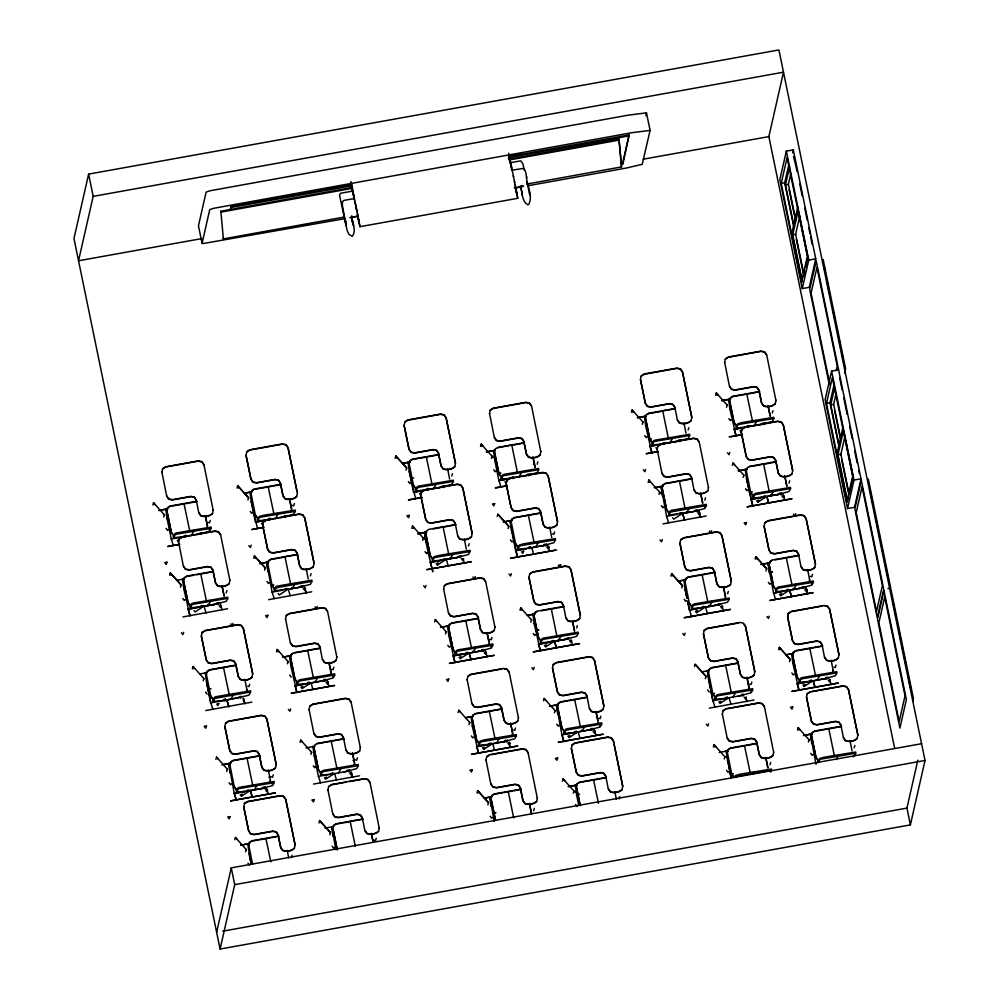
<?xml version="1.0" encoding="UTF-8"?>
<svg xmlns="http://www.w3.org/2000/svg" width="999" height="999" viewBox="0 0 999 999"><rect width="100%" height="100%" fill="white"/><g stroke="black" fill="none" stroke-linecap="round" stroke-linejoin="round"><path stroke-width="1.5" d="M345.941 221.041L346.029 225.649L342.357 205.07L342.52 201.786L343.818 200.437L354.195 198.564M202.148 607.305L202.522 605.469L200.649 606.131L202.148 607.305L195.155 611.937L194.006 610.539M286.326 590.322L286.688 588.486L284.815 589.148L286.326 590.322L279.32 594.954L278.172 593.543M248.464 791.583L248.826 789.747L246.953 790.421L248.464 791.583L241.458 796.215L240.309 794.817L242.27 794.093L241.458 796.215M309.116 683.953L309.478 682.117L307.605 682.779L309.116 683.953L302.123 688.586L300.961 687.187L302.934 686.45M332.63 774.6L332.992 772.764L331.131 773.426L332.63 774.6L325.637 779.232L324.475 777.834L326.448 777.097M444.405 560.464L444.767 558.628L442.907 559.29L444.405 560.464L437.412 565.097L436.251 563.686L438.224 562.961L437.412 565.097M467.207 654.095L467.569 652.26L465.696 652.921L467.207 654.095L460.202 658.728L459.053 657.33L461.014 656.593M490.721 744.742L491.083 742.906L489.21 743.568L490.721 744.742L483.716 749.375L482.567 747.976L484.527 747.24L483.716 749.375M552.584 642.332L552.947 640.496L551.086 641.171L552.584 642.332L545.591 646.965L544.43 645.566L546.403 644.842M576.111 732.979L576.473 731.143L574.6 731.805L576.111 732.979L569.105 737.612L567.956 736.213L569.917 735.476M680.756 514.522L681.118 512.687L679.245 513.349L680.756 514.522L673.751 519.155L672.602 517.744M703.546 608.154L703.908 606.318L702.035 606.98L703.546 608.154L696.54 612.787L695.391 611.388L697.352 610.651M764.922 497.527L765.284 495.691L763.411 496.366L764.922 497.527L757.916 502.16L756.767 500.761L758.728 500.037L757.916 502.16M727.06 698.801L727.422 696.965L725.549 697.627L727.06 698.801L720.067 703.433L718.905 702.035L720.878 701.298M787.712 591.171L788.074 589.323L786.201 589.997L787.712 591.171L780.719 595.804L779.557 594.393L781.53 593.668M811.225 681.805L811.6 679.969L809.727 680.644L811.225 681.805L804.232 686.45L803.071 685.039L805.044 684.315L804.232 686.45M161.826 472.44L162.6 468.681L165.634 466.758L198.302 460.876L201.873 461.613L203.908 464.585L213.174 510.277M178.521 542.532L179.296 538.773L182.33 536.85L214.997 530.981L218.569 531.718L220.592 534.677L229.87 580.382M206.83 528.608L207.43 525.674L205.369 515.609M213.237 509.989L212.462 513.736A11.314 10.939 12.8 0 1 200.799 515.834L198.776 512.874L196.229 499.85L194.305 497.04L190.921 496.341L172.402 499.675L168.831 498.938L166.796 495.979M206.331 674.637L206.993 671.403L209.565 669.767L236.313 664.984M229.932 580.082L229.158 583.841A11.314 10.939 12.8 0 1 217.495 585.938L215.472 582.966L212.849 570.242L210.926 567.432L207.542 566.733L189.023 570.067L185.452 569.33L183.429 566.371L178.596 542.232M251.011 493.918L251.686 490.684L254.245 489.048L281.006 484.265M267.707 564.01L268.369 560.776L270.941 559.153L297.69 554.358M229.845 765.284L230.519 762.05L233.079 760.414L259.84 755.631M246.316 692.344L246.928 689.41M291.009 511.625L291.608 508.691L289.535 498.626M285.489 619.18L286.263 615.421L289.285 613.498L321.953 607.629L325.537 608.366L327.56 611.326L336.825 657.03M248.726 845.629L249.388 842.407L251.96 840.771L278.709 835.976M269.842 782.991L270.442 780.057M309.003 709.827L309.777 706.068L312.799 704.145L345.479 698.276L349.051 699.013L351.074 701.972L360.339 747.677M330.494 675.361L331.094 672.414L329.021 662.362M336.9 656.73L336.126 660.476A11.314 10.939 12.8 0 1 324.463 662.574L322.427 659.615L319.88 646.59L317.957 643.781L314.573 643.081L296.054 646.415L292.482 645.679L290.459 642.719M327.872 790.172L328.659 786.425L331.68 784.502L364.348 778.621L367.919 779.357L369.955 782.317L379.22 828.021M409.103 464.06L409.702 461.126L412.275 459.49L430.544 456.343M354.008 765.996L354.608 763.061L352.535 753.009M360.414 747.377L359.64 751.123A11.314 10.939 12.8 0 1 347.977 753.221L345.954 750.261L343.394 737.237L341.483 734.427L338.087 733.728L319.568 737.062L315.996 736.325L313.973 733.366M379.283 827.721L378.509 831.48A11.314 10.939 12.8 0 1 366.845 833.578L364.822 830.606L362.275 817.594L360.352 814.784L356.968 814.085L338.449 817.419L334.877 816.683L332.842 813.71M443.568 589.323L444.343 585.564L447.377 583.641L480.044 577.772L483.616 578.508L485.651 581.468L494.917 627.172M489.473 413.836L490.247 410.077L493.269 408.154L525.949 402.272L529.52 403.009L531.543 405.981L540.809 451.673M467.095 679.969L467.869 676.211L470.891 674.288L503.558 668.418L507.13 669.155L509.165 672.115L518.431 717.819M511.176 522.402L511.85 519.168L514.423 517.532L541.171 512.749M488.573 645.504L489.173 642.569L487.112 632.504M494.98 626.873L494.205 630.631A11.314 10.939 12.8 0 1 482.542 632.729L480.519 629.757L477.897 617.032L475.974 614.223L472.589 613.523L454.07 616.858L450.499 616.121L448.476 613.161L443.643 589.023M540.884 451.386L540.109 455.132A11.314 10.939 12.8 0 1 528.446 457.23L526.423 454.27L523.801 441.546L521.878 438.736L518.493 438.037L499.975 441.371L496.403 440.634L494.368 437.662L489.535 413.536M485.964 760.314L486.738 756.568L489.76 754.645L522.44 748.763L526.011 749.5L528.034 752.472L537.312 798.164M512.1 736.151L512.699 733.216L510.626 723.151M518.493 717.519L517.719 721.266A11.314 10.939 12.8 0 1 506.056 723.363L504.033 720.404L501.423 707.679L499.5 704.869L496.103 704.17L477.597 707.504L474.013 706.768L471.99 703.808L467.157 679.67M537.375 797.864L536.6 801.623A11.314 10.939 12.8 0 1 524.937 803.72L522.914 800.761L520.292 788.036L518.369 785.226L514.985 784.527L496.466 787.861L492.894 787.125L490.871 784.153L486.026 760.027M597.477 724.387L598.076 721.453L596.016 711.388M657.117 449.75L657.891 445.991L660.926 444.068L693.593 438.186L697.165 438.923L699.188 441.895L708.466 487.587M724.6 362.662L725.374 358.903L728.396 356.98L761.063 351.111L764.647 351.848L766.67 354.807L775.936 400.512M684.927 581.855L685.589 578.621L688.161 576.985L714.909 572.202M708.528 487.3L707.754 491.046A11.314 10.939 12.8 0 1 696.091 493.144L694.068 490.184L691.52 477.16L689.597 474.35L686.213 473.651L667.694 476.985L664.11 476.248L662.087 473.289M746.303 471.228L746.977 467.994L749.537 466.358L776.298 461.575M708.441 672.489L709.115 669.268L711.688 667.632L738.436 662.837M724.924 599.562L725.524 596.615L723.451 586.563M776.011 400.212L775.236 403.958A11.314 10.939 12.8 0 1 763.573 406.056L761.538 403.097L758.928 390.372L757.005 387.562L753.621 386.863L735.102 390.197L731.53 389.46L729.495 386.501L724.662 362.362M722.302 714.372L723.076 710.626L726.111 708.703L758.778 702.821L762.349 703.558L764.385 706.518L773.651 752.222M727.322 752.846L727.921 749.912L730.494 748.276L738.91 746.902M748.363 690.496L749.038 687.262L746.965 677.21M773.713 751.922L772.939 755.681A11.314 10.939 12.8 0 1 761.275 757.779L759.252 754.807L756.63 742.095L754.707 739.285L751.323 738.586L732.804 741.907L729.233 741.171L727.21 738.211L722.377 714.085M809.09 582.567L809.689 579.632M832.604 673.214L833.203 670.279M88.611 174.113L73.976 238.524L220.08 949.05L910.389 824.887L925.024 760.476L778.92 49.95L88.611 174.113L93.182 196.366L78.546 260.764L201.81 238.599M344.505 218.731L203.384 243.506L202.073 243.369L198.464 225.811L206.131 192.058L210.065 190.759L628.359 115.135L646.478 112.862L650.087 130.407L642.232 164.323L626.236 168.057L528.683 185.614M202.073 243.369L209.74 209.615L213.674 208.304L631.967 132.68L650.087 130.407M230.282 209.565L230.956 206.581L351.935 184.815M230.457 210.452L230.956 206.581M167.095 518.718L165.734 508.928M183.779 588.811L182.43 579.02M198.714 607.167L187.987 609.24L218.544 603.746M200.762 574.05L206.543 601.56M206.581 682.442L205.22 672.652M208.004 689.11L211.026 688.711M251.261 501.723L250 492.145M206.606 682.292L210.777 702.871L241.371 697.227M223.551 667.682L229.333 695.192M337.999 187.725L338.224 186.726L351.061 184.415L351.373 185.989A38.362 3.934 79.8 0 1 351.648 187.263M221.79 764.922L230.757 763.161M267.957 571.828L266.608 562.087L272.19 592.432M270.791 585.289L273.813 584.89M230.095 773.089L228.746 763.361L234.328 793.706L236.338 800.249L234.328 793.368L245.03 791.445M234.328 793.368L244.992 791.595M247.065 758.328L252.847 785.838M216.633 932.279L231.256 867.869L921.577 743.706M220.08 949.05L234.715 884.639L231.256 867.869M304.245 586.488L306.268 593.181L304.283 586.663M290.746 665.459L289.385 655.669M266.383 787.749L268.381 794.03M305.682 683.816L294.942 685.888L305.644 683.965M307.717 650.699L313.499 678.209M305.969 747.926L314.922 746.178M314.26 756.106L312.899 746.315M331.231 741.345L337.025 768.855M324.875 828.134L333.791 826.535M409.34 471.865L407.992 462.087M410.776 478.533L413.836 477.984M333.142 836.45L331.793 826.722L335.851 849.637M426.323 457.105L432.105 484.615M426.036 541.97L424.687 532.23M521.441 154.857L521.69 153.734L508.853 156.044M440.971 560.327L430.244 562.4L460.801 556.905M526.698 176.636L526.935 177.71M448.838 635.601L447.477 625.811M494.73 460.114L493.469 450.524M453.071 655.881L463.736 654.108L453.071 655.881L455.057 662.724L448.801 635.414M509.665 478.471L498.938 480.544L509.627 478.621M511.426 530.207L510.077 520.467L515.671 550.824L517.669 557.367M485.127 650.262L487.125 656.543M472.352 726.248L471.091 716.67M528.396 515.447L534.19 542.957M487.287 744.605L476.548 746.678L507.117 741.183M489.323 711.488L495.104 738.998M622.976 161.875L629.095 134.965L509.652 156.456M629.095 134.965L622.827 164.248L622.639 163.374M645.804 115.797L646.478 112.862M491.221 806.593L489.872 796.865L494.243 821.265M534.215 623.838L532.954 614.26M549.15 642.195L538.424 644.268L568.98 638.773M557.742 714.485L556.381 704.757L561.975 735.102L563.973 741.645L561.975 734.764L592.532 729.27M561.975 734.764L592.494 729.42M645.691 425.924L644.43 416.346M648.526 439.398L651.548 438.998M659.09 444.555L649.887 446.353L660.589 444.43M575.249 785.052L576.61 794.842L579.67 794.292M594.03 729.145L596.028 735.426M593.581 780.082L598.463 803.196M662.387 496.028L661.026 486.288L666.62 516.633M894.679 748.488L768.868 136.601L783.491 72.19L93.182 196.366M685.177 589.66L683.915 580.082M786.338 151.136L779.857 179.633L802.272 288.599L809.265 287.337L815.746 258.841L793.331 149.875L786.338 151.136L808.74 260.102L802.272 288.599M729.857 408.941L728.596 399.363M781.218 183.404L787.087 157.58L807.392 256.331L801.523 282.155L781.218 183.404L784.715 182.78L788.86 164.548M793.805 225.412L785.464 184.877L789.61 166.608M792.657 152.872L793.331 149.875M795.791 220.379L788.386 184.353L790.808 173.701M743.256 427.572L734.053 429.37L743.231 427.722M797.814 206.843L791.945 232.68L802.072 281.905M802.272 281.306L792.707 234.777L798.238 210.427L807.804 256.968L805.381 267.62M795.454 234.99L799.762 215.984M746.553 479.033L745.192 469.243M749.387 492.507L752.447 491.958M708.691 680.307L707.342 670.566M803.308 276.748L804.694 270.654M711.525 693.781L714.547 693.381M707.329 670.516L712.886 700.736L743.481 695.092M725.661 665.546L731.455 693.056M822.514 262.625L823.201 259.628L845.604 368.594L844.58 373.089M782.841 493.693L784.839 499.975M773.576 593.281L767.981 562.887L769.342 572.664L772.402 572.115M727.572 760.651L726.211 750.923M730.406 774.125L733.428 773.726M784.277 591.033L773.538 593.106L784.24 591.183M744.542 745.891L750.324 773.401M838.598 369.842L831.605 371.104L825.124 399.612L847.527 508.578L854.532 507.317L861.001 478.808L816.195 260.876L809.714 289.385L829.32 384.727M826.473 403.384L832.342 377.547L852.646 476.298L846.777 502.135L826.473 403.384L829.982 402.747L834.465 382.992M836.213 370.629L837.249 366.071L816.945 267.32L811.076 293.157L829.819 384.303M839.372 446.878L830.731 404.845L834.527 388.112M840.746 438.848L833.653 404.32L836.063 393.668M843.081 426.823L837.212 452.647L847.339 501.885M847.539 501.286L837.961 454.745L843.493 430.394L852.759 475.437M792.856 663.311L791.595 653.733M840.708 454.957L844.679 437.487M827.659 678.096L797.065 683.753L827.622 678.246M809.839 648.551L815.621 676.061M847.876 499.762L848.576 496.715M849.262 493.681L852.721 478.459M847.527 508.578L854.008 480.069L831.605 371.104M811.737 743.668L810.389 733.928L815.971 764.285M912.699 701.323L913.386 698.326L890.971 589.36M910.389 824.887L906.942 808.104L917.831 760.177M163.749 517.045L164.385 514.722M180.432 587.15L181.081 584.827L170.242 572.814L169.568 575.124L171.853 574.712L181.306 585.177M210.215 520.467L209.553 522.827L208.229 522.452M247.914 500.062L248.564 497.739L237.712 485.739L237.05 488.036L239.323 487.624L248.776 498.089M226.249 592.931L226.898 590.559M203.234 680.781L203.871 678.458M264.61 570.154L265.259 567.832L254.408 555.831L253.746 558.129L256.019 557.717L265.472 568.194M294.38 503.471L293.718 505.844L292.395 505.457M249.7 684.19L249.038 686.563L247.715 686.176M226.748 771.428L227.397 769.105M310.414 575.936L311.076 573.576M287.4 663.798L288.049 661.475M245.629 851.785L246.266 849.45M273.214 774.837L272.552 777.21L271.228 776.822M333.866 667.207L333.204 669.58L331.88 669.193M310.914 754.445L311.563 752.122M291.433 857.554L292.083 855.194M406.006 470.204L406.643 467.882L395.804 455.881L395.142 458.179L397.415 457.767L406.868 468.231M329.795 834.789L330.444 832.467L319.593 820.466L318.931 822.764L321.203 822.352L330.657 832.816M357.38 757.854L356.73 760.227L355.407 759.839M422.689 540.309L423.339 537.986L424.45 539.323M451.81 475.986L452.46 473.613M376.261 838.198L375.599 840.571L374.275 840.184M491.383 458.441L492.032 456.118M468.506 546.078L469.155 543.718M445.492 633.94L446.128 631.618M508.079 528.546L508.728 526.223L497.889 514.21L497.215 516.508M537.2 464.223L537.849 461.863M491.958 637.35L491.296 639.722L489.972 639.335M469.006 724.587L469.655 722.265M554.545 531.955L553.896 534.328L552.559 533.941M530.869 622.177L531.518 619.855M487.874 804.932L488.523 802.609L477.684 790.609L477.01 792.906L479.283 792.494L488.748 802.971M515.472 727.996L514.81 730.369L513.486 729.982M576.685 627.959L577.335 625.586M554.395 712.824L555.032 710.501M533.691 810.713L534.34 808.353M642.345 424.263L642.981 421.94M573.264 793.181L573.913 790.846M659.04 494.368L659.677 492.032M600.861 716.233L600.199 718.606L598.876 718.219M688.149 430.045L688.811 427.672M726.51 407.28L727.16 404.957M619.08 798.95L619.73 796.59M704.844 500.137L705.506 497.777M681.83 587.999L682.467 585.676L671.628 573.663L670.966 575.961L673.239 575.561L682.692 586.026M743.206 477.372L743.855 475.049M772.327 413.062L772.976 410.689M727.634 593.781L728.296 591.408M705.344 678.646L705.993 676.323L695.154 664.31L694.48 666.608M789.01 483.154L789.672 480.781M765.996 571.003L766.645 568.681L755.806 556.68L755.132 558.978L757.404 558.566L766.857 569.043M724.225 758.99L724.862 756.668M751.81 682.055L751.161 684.427L749.824 684.04M812.462 574.425L811.812 576.785L810.476 576.398M789.51 661.65L790.159 659.328L779.32 647.327L778.646 649.625L780.918 649.213L790.384 659.69M770.029 764.772L770.691 762.399M808.391 742.007L809.04 739.685M835.976 665.072L835.326 667.432L834.003 667.045M854.195 747.789L854.857 745.416M152.884 505.019L153.546 502.722L164.61 515.084M193.032 666.458L192.37 668.756L194.643 668.343L193.032 666.458L204.096 678.808M233.029 623.426L232.367 625.724L230.757 623.838M215.884 759.402L216.546 757.105L227.61 769.455M277.198 649.462L276.536 651.76L278.808 651.36L277.198 649.462L288.261 661.825M234.753 839.747L235.427 837.449L246.491 849.812M317.207 606.443L316.533 608.741L314.935 606.855M300.05 742.407L300.724 740.109L311.775 752.472M412.5 525.973L411.825 528.271L414.098 527.859L412.5 525.973L423.564 538.336M481.193 444.118L480.519 446.416L482.792 446.004L481.193 444.118L493.144 457.467M434.627 621.902L435.289 619.605L446.353 631.967M475.287 576.585L474.625 578.883L473.014 576.997M458.141 712.549L458.803 710.252L469.867 722.614M520.679 607.854L520.004 610.152L522.277 609.74L520.679 607.854L531.743 620.204M543.531 700.799L544.193 698.501L555.257 710.851M632.142 409.94L631.48 412.237L633.753 411.825L632.142 409.94L643.206 422.29M648.838 480.032L648.176 482.33L650.449 481.918L648.838 480.032L660.789 493.381M562.4 781.143L563.074 778.845L575.024 792.195M716.32 392.944L715.646 395.242L717.919 394.842L716.32 392.944L727.372 405.307M711.625 530.644L710.963 532.942L709.352 531.056M732.342 465.347L733.004 463.049L744.068 475.399M714.023 744.667L713.361 746.965L715.634 746.553L714.023 744.667L725.087 757.017M795.803 513.648L795.129 515.959L793.531 514.06M798.189 727.672L797.527 729.969L799.799 729.57L798.189 727.672L809.252 740.034M183.691 632.305L182.954 634.615L181.418 632.717M251.161 545.217L250.424 547.527L248.888 545.629M290.647 708.953L289.91 711.263L288.374 709.365M425.949 585.464L425.199 587.774L423.676 585.864M511.338 573.701L510.589 576.011L509.053 574.113M534.128 667.332L533.379 669.642L531.855 667.744M645.591 469.418L644.855 471.728L643.319 469.83M662.287 539.522L661.55 541.833L660.014 539.922M729.769 452.435L729.02 454.745L727.484 452.834M685.077 633.154L684.34 635.464L682.804 633.566M708.603 723.8L707.854 726.111L706.318 724.2M769.255 616.158L768.506 618.481L766.97 616.57M221.328 605.619L220.442 607.392L219.218 605.619M243.232 701.023L244.118 699.25M267.632 789.897L266.758 791.67L265.534 789.909M351.81 772.914L350.924 774.687L349.7 772.914M571.765 640.646L570.879 642.419L569.655 640.659M699.924 512.837L699.038 514.61L697.814 512.837M722.714 606.468L721.827 608.241L720.604 606.468M784.09 495.841L783.216 497.614L781.992 495.854M746.228 697.115L745.354 698.888L744.13 697.115M830.406 680.132L829.52 681.892L828.296 680.132M351.149 184.128L352.06 187.387M191.234 535.601L193.681 531.518L193.456 530.357M209.266 530.069L211.076 527.06L176.373 532.966L174.987 533.553L173.177 536.563L174.113 536.738M275.412 518.618L277.859 514.535L277.635 513.361M294.043 512.087L295.242 510.077L263.436 515.322L259.153 516.57L257.342 519.58L258.279 519.755M230.719 699.337L233.167 695.254L232.942 694.08M296.828 683.304L298.639 680.307L300.025 679.707L334.727 673.813L332.929 676.822M314.897 682.342L317.345 678.259L317.12 677.097M433.491 488.761L435.939 484.677L435.714 483.516M254.245 789.984L256.693 785.901L256.468 784.727M272.277 784.452L274.076 781.443L239.373 787.349L237.987 787.936L236.176 790.946L237.113 791.121M468.818 552.322L470.029 550.324L438.224 555.556L433.928 556.805L432.13 559.815L433.054 559.989M338.411 772.989L340.859 768.905L340.634 767.744M518.881 476.998L521.328 472.914L521.103 471.753M535.576 547.09L538.024 543.006L537.799 541.845M554.208 540.559L555.407 538.561L523.601 543.806L519.318 545.054L517.519 548.064L518.444 548.226M491.008 646.965L492.819 643.955L458.116 649.85L456.73 650.449L454.92 653.458L455.856 653.621M669.829 442.819L672.277 438.736L672.065 437.562M496.491 743.131L498.951 739.048L498.726 737.886M515.134 736.6L516.333 734.602L484.527 739.834L480.244 741.096L478.434 744.105L479.37 744.267M704.557 507.38L706.368 504.37L671.665 510.277L670.267 510.864L668.468 513.873L669.405 514.048M754.008 425.824L756.455 421.74L756.231 420.579M772.639 419.293L773.838 417.295L742.032 422.527L737.749 423.776L735.938 426.785L736.875 426.96M599.912 725.848L601.723 722.839L567.02 728.746L565.634 729.332L563.823 732.342L564.76 732.504M732.841 697.19L735.289 693.106L735.064 691.945M811.525 584.028L813.323 581.018L778.621 586.925L777.234 587.512L775.436 590.521L776.36 590.696M750.873 691.67L752.672 688.661L717.969 694.555L716.583 695.154L714.772 698.151L715.709 698.326M734.253 777.509L735.464 775.499L739.747 774.25L771.553 769.005M817.007 680.207L819.455 676.123L819.23 674.962M770.566 772.177L771.777 770.167L735.676 776.66M818.044 762.687L819.854 759.677L821.24 759.09L855.943 753.184L854.133 756.193L852.746 756.78M836.5 759.54L838.111 755.306M854.52 754.02L855.718 752.022L823.913 757.254L819.63 758.516L817.819 761.525L818.755 761.688M168.282 529.632L167.607 530.369L166.084 528.396M252.46 512.637L251.773 513.386L250.25 511.413M184.977 599.725L184.303 600.474L182.767 598.501M269.156 582.742L268.469 583.491L266.945 581.505M410.539 482.792L409.865 483.528L408.329 481.555M495.929 471.029L495.254 471.765L493.718 469.792M427.235 552.884L426.561 553.633L425.025 551.66M231.293 784.003L230.607 784.752L229.083 782.779M512.624 541.121L511.95 541.87L510.414 539.897M315.459 767.02L314.785 767.769L313.249 765.796M450.025 646.515L449.35 647.265L447.814 645.292M646.89 436.838L646.203 437.587L644.68 435.614M334.34 847.377L333.654 848.114L332.13 846.141M535.414 634.752L534.74 635.501L533.204 633.528M731.056 419.855L730.369 420.604L728.845 418.631M663.573 506.943L662.899 507.692L661.363 505.706M473.551 737.162L472.864 737.911L471.341 735.938M747.751 489.947L747.065 490.696L745.541 488.723M558.928 725.399L558.254 726.148L556.73 724.175M686.375 600.574L685.689 601.323L684.165 599.35M492.42 817.519L491.745 818.256L490.209 816.283M770.541 583.591L769.867 584.328L768.331 582.355M794.055 674.238L793.381 674.974L791.845 673.001M728.758 771.578L728.084 772.314L726.56 770.341M812.936 754.582L812.249 755.331L810.726 753.358M162.537 468.981L165.559 467.057L198.239 461.176L201.81 461.913L203.833 464.885M246.703 451.985L249.738 450.062L282.405 444.193M167.445 507.967L170.017 506.331L177.035 505.194M251.611 490.984L254.183 489.348L261.201 488.199M179.233 539.073L182.255 537.15M404.795 422.127L407.817 420.204L440.497 414.335L444.068 415.072L446.091 418.032L455.432 463.436M184.141 578.071L186.713 576.435L193.731 575.287M490.184 410.377L493.206 408.454L525.874 402.572L528.259 403.059M268.306 561.076L270.879 559.44L279.295 558.079M421.491 492.232L424.513 490.309M202.023 632.704L205.045 630.781L237.725 624.912L241.296 625.649L243.319 628.608L252.66 674.013M641.133 376.186L644.155 374.263M286.189 615.721L289.223 613.798L321.89 607.916M506.868 480.469L509.902 478.546L542.569 472.677L546.141 473.401L548.176 476.373L557.504 521.778M206.93 671.703L209.503 670.067L236.251 665.284M725.299 359.203L728.333 357.28M646.041 415.184L648.613 413.549L655.631 412.4M291.096 654.707L293.669 653.084M511.775 519.468L514.348 517.832L539.685 513.324M730.207 398.189L732.779 396.566L745.429 394.43M657.829 446.291L660.851 444.368L677.185 441.433M225.537 723.351L228.571 721.428L261.238 715.559L264.81 716.295M444.28 585.864L447.302 583.94L479.982 578.071L483.553 578.796L485.576 581.768M741.995 429.295L745.029 427.372M309.715 706.368L312.737 704.445L345.404 698.563L348.988 699.3L351.011 702.272M662.737 485.277L665.309 483.641L673.726 482.28M230.444 762.349L233.017 760.714L259.765 755.931M449.188 624.862L451.76 623.226L458.778 622.077M529.67 574.1L532.692 572.177M534.577 613.099L537.137 611.463M244.418 803.708L247.44 801.785L280.12 795.903L283.691 796.64L285.714 799.612L295.055 845.004M680.619 539.922L683.641 537.999L716.32 532.117L719.892 532.854L721.915 535.826L731.256 581.231M467.794 676.51L470.829 674.587L502.01 668.98M328.584 786.712L331.606 784.789L346.466 782.13M249.325 842.694L251.898 841.071L258.916 839.922M764.784 522.939L767.819 521.016L800.486 515.134L804.058 515.871L806.093 518.831L815.421 564.235M685.526 578.908L688.099 577.285L695.117 576.136M472.702 715.509L475.274 713.873L502.022 709.078M553.184 664.747L556.206 662.824L587.4 657.217M333.491 825.711L336.064 824.075L343.082 822.939M769.692 561.925L772.264 560.289M558.091 703.746L560.664 702.11M486.675 756.867L489.697 754.944M704.133 630.569L707.167 628.646L738.348 623.039M491.583 795.853L494.155 794.217L502.572 792.844M572.052 745.104L575.087 743.181L607.754 737.299L610.139 737.799M790.321 612.3L788.311 613.586L787.599 617.032L792.507 640.871L794.53 643.843L798.101 644.58L816.62 641.246L820.004 641.945L821.927 644.755M709.04 669.555L711.613 667.931L738.361 663.136M576.96 784.09L579.532 782.454L599.213 779.058M793.218 652.572L795.778 650.936L822.539 646.153M723.014 710.926L726.036 708.99M807.18 693.93L810.214 692.007M812.087 732.929L814.66 731.293L823.089 729.919M533.491 464.385L534.602 463.798M268.856 777.359L269.967 776.772M353.022 760.376L354.133 759.789M179.271 539.71L177.31 540.434L178.459 541.845M263.436 522.727L261.476 523.451L262.625 524.85M421.528 492.869L419.568 493.593L420.716 495.005M506.918 481.106L504.945 481.83L506.106 483.241M742.045 429.932L740.072 430.669L741.233 432.067M196.865 534.59L209.49 531.231L211.301 528.234L176.598 534.128L175.2 534.715L173.401 537.724L184.178 536.775M281.031 517.607L293.669 514.248L295.467 511.238L260.764 517.145L259.378 517.732L257.567 520.741L269.78 519.63M439.123 487.749L451.748 484.39L453.558 481.381L418.856 487.287L417.457 487.874L415.659 490.884L427.872 489.772M524.5 475.986L537.137 472.627L538.936 469.617L504.233 475.524L502.847 476.111L501.048 479.12L510.402 478.321M675.461 441.808L688.086 438.449L689.897 435.439L655.194 441.346L653.808 441.933L651.997 444.942L664.21 443.831M759.627 424.812L772.264 421.466L774.063 418.456L739.36 424.35L737.974 424.95L736.163 427.959L748.376 426.835M213.549 604.682L226.186 601.336L227.997 598.326L193.294 604.233L191.895 604.82L190.097 607.829L202.31 606.705M455.806 557.842L468.444 554.495L470.242 551.485L435.539 557.38L434.153 557.979L432.355 560.976L444.555 559.865M541.196 546.078L553.833 542.732L555.631 539.722L520.929 545.629L519.542 546.216L517.732 549.225L529.945 548.101M776.323 494.917L788.948 491.558L790.758 488.548L756.056 494.455L754.67 495.042L752.859 498.051L765.072 496.94M320.517 681.33L333.154 677.984L334.952 674.974L300.249 680.868L298.863 681.468L297.053 684.477L309.265 683.353M478.608 651.473L491.233 648.126L493.044 645.117L458.341 651.023L456.943 651.61L455.144 654.62L465.921 653.658M563.985 639.722L576.623 636.363L578.421 633.354L543.718 639.26L542.332 639.847L540.534 642.856L552.734 641.745M714.947 605.531L727.572 602.185L729.382 599.175L694.68 605.069L693.294 605.669L691.483 608.678L703.696 607.554M799.113 588.548L811.75 585.189L813.548 582.18L778.845 588.086L777.459 588.673L775.649 591.683L786.438 590.721M259.865 788.973L272.502 785.614L274.3 782.604L239.598 788.511L238.212 789.098L236.401 792.107L247.19 791.146M344.031 771.977L356.668 768.631L358.466 765.621L323.763 771.515L322.377 772.115L320.579 775.124L331.356 774.163M502.122 742.12L514.747 738.773L516.558 735.764L481.855 741.67L480.469 742.257L478.658 745.266L490.871 744.143M587.512 730.369L600.137 727.01L601.947 724L567.245 729.907L565.846 730.494L564.048 733.503L574.825 732.542M738.461 696.178L751.098 692.831L752.896 689.822L718.194 695.716L716.807 696.315L714.997 699.325L725.786 698.363M822.627 679.195L835.264 675.836L837.062 672.827L802.359 678.733L800.973 679.32L799.175 682.329L809.952 681.368M273.863 485.951L280.931 484.565M196.828 501.248L170.08 506.043L167.507 507.667L166.845 510.901L171.279 532.467L173.002 534.977M189.685 502.934L196.766 501.548M439.085 454.408L412.337 459.19L409.765 460.826L409.165 463.761L413.536 485.626L415.259 488.136M759.602 391.471L732.854 396.266L730.281 397.902L729.607 401.123L734.04 422.689L735.764 425.212M431.943 456.093L439.023 454.707M752.459 393.169L759.527 391.77M675.424 408.466L648.676 413.249L646.103 414.885L645.441 418.119L649.874 439.672L651.598 442.195M675.361 408.766L662.724 410.864L668.443 438.673M524.475 442.644L497.727 447.44L495.154 449.063L494.48 452.297L498.926 473.863L500.636 476.373M518.743 444.056L522.989 443.219M297.627 554.657L284.99 556.768L290.709 584.577M213.524 571.353L186.776 576.136L184.203 577.772L183.541 581.006L187.974 602.559L189.698 605.082M213.461 571.64L196.541 574.812M455.781 524.5L429.033 529.295L426.461 530.931L425.799 534.153L430.232 555.719L431.943 558.241M450.049 525.911L455.719 524.8M770.566 462.987L776.223 461.875M692.12 478.558L665.371 483.354L662.799 484.977L662.137 488.211L666.57 509.777L668.294 512.287M686.388 479.97L692.057 478.858M320.492 648.001L293.731 652.784L291.171 654.42L290.497 657.642L294.93 679.208L296.653 681.73M320.417 648.289L295.08 652.846M478.571 618.144L451.823 622.926L449.25 624.562L448.588 627.797L453.022 649.35L454.745 651.872M471.428 619.83L478.509 618.431M799.088 555.207L772.339 560.002L769.767 561.625L769.093 564.86L773.526 586.425L775.249 588.935M791.945 556.893L799.013 555.506M707.767 573.888L714.847 572.489M563.96 606.381L537.212 611.163L534.64 612.799L533.978 616.033L538.411 637.587L540.122 640.109M558.229 607.792L563.898 606.68M344.006 738.636L317.257 743.431L314.685 745.067L314.023 748.288L318.456 769.854L320.167 772.377M343.943 738.935L317.183 743.731M502.097 708.791L475.337 713.573L472.777 715.209L472.102 718.443L476.535 739.997L478.259 742.519M822.602 645.854L795.853 650.636L793.281 652.272L792.619 655.506L797.052 677.072L798.763 679.582M587.474 697.027L560.726 701.81L558.154 703.446L557.492 706.68L561.925 728.234L563.648 730.756M580.332 698.713L587.412 697.327M362.874 818.993L336.126 823.775L333.566 825.411L332.892 828.646L337.025 848.763M362.812 819.292L350.174 821.39L355.294 846.278M271.566 837.674L278.646 836.275M520.966 789.135L494.218 793.918L491.645 795.554L490.984 798.788L495.417 820.354M841.483 726.211L814.722 730.993L812.162 732.629L811.488 735.863L815.921 757.417L817.644 759.939M513.823 790.821L520.904 789.435M841.408 726.498L830.119 728.658M757.304 743.194L730.556 747.976L727.984 749.612L727.384 752.547L731.755 774.412L733.478 776.922M757.242 743.493L745.941 745.641M606.356 777.372L579.607 782.167L577.035 783.79L576.361 787.025L580.207 805.718M600.624 778.783L604.87 777.946M231.131 207.455L352.11 185.702M508.304 157.605L629.27 135.839M344.368 217.033L223.389 238.898L220.829 211.214L352.522 187.4M508.728 159.166L618.993 139.223L621.553 166.908L526.61 184.078M352.709 188.287L221.004 212.088L220.829 211.214M508.903 160.04L619.168 140.097M352.697 191.084L340.472 193.282L339.535 195.192L347.177 230.569L349.076 234.49L352.222 236.326C357.018 230.769 351.773 222.178 351.835 215.921M510.027 162.775L520.729 160.851L522.889 163.861L524.325 170.23M511.663 170.242L523.289 168.419L525.024 170.367L526.198 174.188C525.936 183.878 533.503 195.092 528.758 204.42L527.834 204.745C521.391 201.423 522.677 191.82 520.304 186.089M643.194 159.203L768.868 136.601M349.837 217.557L357.455 216.184M514.423 187.949L523.563 186.301L521.728 185.514M350.649 217.632L358.316 216.246M514.86 188.099L521.003 186.988M357.704 216.346L359.977 226.686L517.769 198.302L514.323 180.919M793.506 156.418L797.202 171.516M785.464 184.877L788.386 184.353M792.707 234.777L795.616 234.253L803.646 273.276M808.74 260.102L815.746 258.841M729.819 357.018L761.001 351.398L764.572 352.135L766.608 355.107M645.641 374.001L676.835 368.394L680.406 369.131L682.429 372.09L691.77 417.495M751.048 393.419L746.827 394.18L752.622 421.69M657.03 412.175L661.251 411.413M730.519 399.013L721.59 400.624L730.481 399.163M637.424 417.607L646.341 416.009M637.387 417.757L646.316 416.146M262.612 487.974L266.82 487.212M272.452 486.201L268.232 486.963L274.013 514.473M402.572 463.286L410.002 461.95M402.535 463.436L409.965 462.087M178.434 504.957L182.655 504.208M188.287 503.196L184.066 503.946L189.847 531.468M244.48 493.144L251.923 491.795M244.455 493.281L251.885 491.945M513.111 445.092L517.332 444.33M158.829 510.389L167.745 508.791M158.791 510.539L167.707 508.941M486.463 451.785L495.392 450.187M486.438 451.935L495.354 450.337M830.731 404.845L833.653 404.32M746.503 427.11L777.697 421.503L780.082 421.99M500.624 473.026L497.539 473.726L500.586 473.176M680.157 440.896L693.531 438.486L695.903 438.986M422.752 490.497L413.549 492.295L422.714 490.646M425.999 490.047L457.18 484.428L460.764 485.164L462.787 488.136L472.127 533.528M264.66 520.354L255.457 522.152L264.635 520.504M729.058 436.913L742.432 434.503M730.506 436.788L742.407 434.652M182.018 537.075L171.328 538.998L173.289 545.429M185.227 536.613L198.589 534.215M201.561 533.678L214.922 531.281L218.506 532.017L220.529 534.977M646.378 453.633L658.266 451.486M646.341 453.771L658.229 451.635M408.541 499.837L421.928 497.427M408.516 499.987L421.89 497.577M251.948 529.433L263.836 527.285M251.91 529.57L263.811 527.435M167.77 546.416L179.67 544.28M167.745 546.565L179.633 544.43M495.417 487.812L507.317 485.676M495.379 487.962L507.28 485.814M759.302 465.034L763.586 463.973L769.305 491.783M764.934 464.023L769.143 463.261M675.137 482.017L679.42 480.969L685.139 508.778M680.756 481.006L684.977 480.244M738.286 470.716L747.202 469.118M738.249 470.866L747.177 469.255M654.12 487.699L663.036 486.101M837.961 454.745L840.883 454.22L849.212 494.755M655.569 487.587L662.999 486.251M438.798 527.959L443.081 526.91L448.801 554.72M444.418 526.948L448.638 526.198M280.707 557.817L283.516 557.317M417.782 533.653L426.698 532.042M417.744 533.791L426.66 532.192M259.69 563.498L268.606 561.9M259.653 563.648L268.581 562.05M176.973 580.369L184.44 578.883M512.087 520.279L503.134 522.04L512.05 520.429M854.008 480.069L861.001 478.808M761.488 497.39L750.749 499.463L781.318 493.968M764.535 496.84L779.819 494.093M677.31 514.385L666.62 516.308L668.581 522.739M680.331 513.986L697.177 510.814M444.031 559.777L459.303 557.03M282.879 590.184L272.19 592.107L274.151 598.538M285.901 589.785L302.747 586.613M747.24 506.743L791.845 498.713M747.202 506.88L791.807 498.863M201.773 606.618L218.581 603.596M663.036 523.876L706.181 515.971M526.361 548.563L515.634 550.636L526.323 548.713M529.408 548.014L546.216 544.992M529.383 548.164L546.191 545.142M471.328 561.65L426.723 569.667L471.291 561.8M268.606 599.675L311.75 591.77M182.942 616.932L227.585 608.753M510.626 558.179L555.232 550.149M510.589 558.329L556.68 550.037M534.178 571.915L565.359 566.308L568.943 567.045L570.966 570.004L580.294 615.409M780.694 558.916L784.914 558.166M790.534 557.155L786.313 557.904L792.107 585.414M696.515 575.911L700.736 575.149M706.368 574.138L702.147 574.9L707.929 602.409M761.076 564.348L770.004 562.749M761.051 564.497L769.967 562.899M678.396 581.068L685.826 579.732M678.358 581.218L685.801 579.882M460.177 621.853L464.398 621.091M470.029 620.079L465.809 620.841L471.59 648.351M440.571 627.285L449.488 625.674M440.534 627.434L449.45 625.824M282.48 657.142L291.408 655.531M283.941 657.017L291.371 655.681M546.977 609.84L551.261 608.778L556.98 636.588M552.597 608.828L556.818 608.066M199.763 674.013L207.23 672.527M527.447 615.259L534.877 613.923M527.41 615.396L534.84 614.06M769.38 572.527L772.427 571.977M538.711 629.957L535.614 630.656L538.673 630.107M787.324 590.484L804.133 587.462M787.299 590.621L804.108 587.599M700.099 608.016L689.372 610.089L700.074 608.166M703.159 607.467L719.967 604.445M703.121 607.617L719.929 604.595M466.82 653.408L483.628 650.386M466.783 653.558L483.591 650.536M308.728 683.266L325.537 680.244M770.029 600.374L813.149 592.619L769.992 600.524M308.703 683.416L325.512 680.394M684.365 617.632L730.456 609.34M552.21 641.645L567.482 638.898M684.34 617.782L730.431 609.49M449.513 663.299L494.118 655.282M449.488 663.448L494.093 655.431M291.433 693.156L334.553 685.401M291.396 693.306L334.515 685.551M205.744 710.564L251.86 702.122M533.416 651.81L579.507 643.518M533.379 651.96L579.47 643.668M887.936 588.561L890.733 588.061L868.318 479.095M791.333 611.663L822.514 606.043M786.088 654.732L793.518 653.396M786.051 654.882L793.481 653.546M701.885 671.865L709.352 670.379M465.571 717.657L473.002 716.32M465.534 717.806L472.977 716.47M569.08 700.736L573.301 699.974M578.933 698.963L574.712 699.725L580.494 727.235M223.289 764.647L230.719 763.311M549.475 706.168L558.391 704.557M549.438 706.318L558.354 704.707M490.334 744.055L507.142 741.033M329.195 774.462L318.494 776.385L320.467 782.816M332.217 774.063L349.063 770.891M792.057 691.283L838.149 682.991M792.02 691.433L838.111 683.141M248.077 790.896L264.885 787.874M248.052 791.046L264.86 788.024M709.34 708.154L753.983 699.987M811.7 691.745L842.881 686.126L846.453 686.862L848.476 689.834L857.816 735.239M471.553 754.22L517.644 745.928M471.516 754.37L517.607 746.078M727.522 708.728L758.716 703.121L762.287 703.858L764.31 706.817M313.461 784.078L359.553 775.786M230.781 800.798L275.387 792.769M230.744 800.936L275.349 792.919M558.416 742.195L603.021 734.165M558.391 742.332L602.996 734.315M491.183 754.67L522.365 749.063L525.949 749.799L527.971 752.759M349.438 781.593L364.285 778.92L367.857 779.657L369.88 782.617M824.487 729.67L828.77 728.608L834.49 756.418M740.321 746.653L743.131 746.141M812.387 733.741L803.433 735.501L812.362 733.89M719.268 752.484L728.221 750.736M503.983 792.594L508.266 791.545L513.686 817.881M509.602 791.583L512.412 791.083M344.493 822.701L348.701 821.94M484.453 798.014L491.883 796.678M484.415 798.164L491.845 796.827M260.314 839.697L264.535 838.935M270.155 837.924L265.946 838.685L270.829 861.8M240.709 845.117L249.625 843.518M240.672 845.266L249.588 843.668M568.344 786.513L577.272 784.914M568.319 786.663L577.235 785.064M495.716 812.711L492.632 813.411L495.679 812.861M234.715 884.639L925.024 760.476M222.765 931.168L906.942 808.104M497.652 447.727L511.775 445.054L517.494 472.852M749.475 466.658L757.904 465.284M433.179 528.908L437.387 528.221M775.074 559.84L779.282 559.153M541.358 610.776L545.566 610.089M562.062 701.885L567.682 700.961M689.672 434.278L654.969 440.184L653.583 440.771L651.773 443.781L652.709 443.956M790.534 487.387L755.831 493.294L754.445 493.881L752.634 496.89L753.571 497.065M538.711 468.456L504.008 474.363L502.622 474.95L500.824 477.959L501.748 478.134M453.334 480.219L418.631 486.126L417.232 486.713L415.434 489.722L416.371 489.897M729.158 598.014L694.455 603.908L693.069 604.507L691.258 607.504L692.195 607.679M836.85 671.665L802.147 677.572L800.748 678.159L798.95 681.168L799.887 681.343M311.938 580.169L277.235 586.076L275.849 586.663L274.038 589.672L274.975 589.847M578.196 632.192L543.493 638.099L542.107 638.686L540.309 641.695L541.233 641.87M227.772 597.165L193.069 603.071L191.671 603.658L189.872 606.668L190.809 606.83M250.562 690.796L215.859 696.703L214.473 697.29L212.662 700.299L213.599 700.474M358.241 764.46L323.539 770.354L322.153 770.941L320.354 773.95L321.278 774.125M283.591 444.43L285.976 444.93L288.012 447.889L297.028 491.783M825.199 606.031L827.584 606.518L829.607 609.477L838.948 654.882M588.886 656.955L592.457 657.692L594.48 660.651L603.821 706.056M323.077 608.166L325.462 608.653L326.81 610.639M504.682 668.955L507.067 669.442L509.09 672.414M706.206 676.673L695.154 664.31M508.941 526.573L497.889 514.21M509.003 155.694L509.852 159.003M733.004 463.049L734.615 464.935M755.806 556.68L757.404 558.566M779.32 647.327L780.918 649.213M671.628 573.663L673.239 575.561M395.804 455.881L397.415 457.767M544.193 698.501L545.804 700.386M435.289 619.605L436.9 621.503M563.074 778.845L564.672 780.731M458.803 710.252L460.414 712.15M237.712 485.739L239.323 487.624M477.684 790.609L479.283 792.494M254.408 555.831L256.019 557.717M153.546 502.722L155.157 504.607M170.242 572.814L171.853 574.712M300.724 740.109L302.322 742.007M319.593 820.466L321.203 822.352M216.546 757.105L218.157 758.99M235.427 837.449L237.038 839.335M655.906 447.652L657.055 449.051M707.679 689.997L709.203 691.97M575.599 804.52L577.135 806.505M289.735 675.149L291.258 677.122M205.569 692.132L207.093 694.105M247.952 863.136L249.488 865.109M781.268 422.24L783.291 425.199L792.632 470.604M729.57 386.201L731.593 389.16L735.164 389.897L753.683 386.563L757.067 387.262L758.99 390.072L761.613 402.797L763.636 405.769A11.314 10.939 12.8 0 0 775.299 403.671M735.838 424.912L734.115 422.39L729.682 400.836M798.413 554.108L796.49 551.298L793.106 550.599L774.587 553.933L771.016 553.196L768.98 550.224L764.085 526.386L764.859 522.639L767.881 520.716L800.561 514.835L804.133 515.571L806.156 518.543L815.496 563.936L814.722 567.694A11.314 10.939 12.8 0 1 803.059 569.792L801.023 566.833L798.476 553.808L796.553 550.998L793.169 550.299L774.65 553.633L771.078 552.897L769.055 549.925L764.148 526.098M750.811 492.495L752.522 495.005M752.459 495.304L750.736 492.782L746.378 470.929M801.098 566.533L803.121 569.492A11.314 10.939 12.8 0 0 814.784 567.395M697.102 439.223L699.125 442.195M674.75 407.367L672.839 404.545L669.442 403.858L650.923 407.18L647.352 406.443L645.329 403.484L640.421 379.645L641.196 375.899L644.23 373.976L676.897 368.094L680.469 368.831L682.504 371.79L691.832 417.195L691.058 420.954A11.314 10.939 12.8 0 1 679.395 423.052L677.372 420.079L674.824 407.068L672.901 404.258L669.517 403.559L650.998 406.893L647.427 406.156L645.391 403.184L640.496 379.345M677.434 419.792L679.47 422.752A11.314 10.939 12.8 0 0 691.133 420.654M824.612 657.18L826.635 660.139A11.314 10.939 12.8 0 0 838.298 658.041M775.324 588.648L773.601 586.126L769.168 564.56M691.445 477.46L689.522 474.65L686.138 473.951L667.619 477.285L664.048 476.548L662.025 473.576L657.192 449.45M694.13 489.885L696.166 492.844A11.314 10.939 12.8 0 0 707.829 490.746M651.66 441.895L649.937 439.385L645.504 417.819M840.808 725.099L838.885 722.289L835.501 721.59L816.982 724.924L813.398 724.188L811.375 721.228L806.48 697.389L807.254 693.631L810.276 691.708L842.944 685.838L846.528 686.575L848.551 689.535L857.891 734.939L857.105 738.686A11.314 10.939 12.8 0 1 845.454 740.783L843.418 737.824L840.871 724.799L838.948 721.99L835.564 721.303L817.045 724.625L813.473 723.888L811.45 720.928L806.543 697.09M843.493 737.524L845.516 740.496A11.314 10.939 12.8 0 0 857.179 738.398M798.838 679.283L797.115 676.773L792.682 655.207M668.356 512L666.633 509.478L662.2 487.924M744.08 624.487L745.441 626.473L754.769 671.877M817.706 759.64L815.996 757.117L811.563 735.564M689.422 603.109L691.146 605.631M691.083 605.931L689.36 603.408L684.989 581.555M529.445 403.309L531.48 406.268M712.949 693.756L714.672 696.278M714.597 696.578L712.874 694.055L708.516 672.202M727.272 737.911L729.307 740.883L732.879 741.62L751.398 738.286L754.782 738.985L756.705 741.795L759.315 754.52L761.35 757.479A11.314 10.939 12.8 0 0 773.014 755.381M731.817 774.113L733.541 776.623M494.443 437.375L496.466 440.334L500.037 441.071L518.556 437.737L521.953 438.436L523.863 441.246L526.485 453.971L528.508 456.93A11.314 10.939 12.8 0 0 540.172 454.832M500.711 476.086L498.988 473.563L494.555 451.998M563.286 605.282L561.363 602.459L557.979 601.773L539.46 605.094L535.889 604.358L533.853 601.398L528.958 577.559L529.732 573.813L532.754 571.89L565.434 566.008L569.005 566.745L571.028 569.705L580.369 615.109L579.595 618.868A11.314 10.939 12.8 0 1 567.932 620.966L565.909 617.994L563.349 604.982L561.438 602.172L558.041 601.473L539.522 604.807L535.951 604.07L533.928 601.098L529.02 577.26M515.684 543.656L517.407 546.178M517.332 546.478L515.609 543.956L511.251 522.102M565.971 617.707L567.994 620.666A11.314 10.939 12.8 0 0 579.657 618.568M586.8 695.916L584.877 693.106L581.493 692.419L562.974 695.741L559.403 695.004L557.38 692.045L552.472 668.206L553.246 664.46L556.281 662.537L588.948 656.655L592.519 657.392L594.555 660.351L603.883 705.756L603.109 709.515A11.314 10.939 12.8 0 1 591.445 711.613L589.422 708.641L586.875 695.629L584.952 692.819L581.568 692.12L563.049 695.454L559.477 694.717L557.442 691.745L552.547 667.906M611.326 738.036L613.361 741.008L622.689 786.4M589.485 708.341L591.52 711.313A11.314 10.939 12.8 0 0 603.184 709.215M540.197 639.81L538.473 637.3L534.04 615.734M455.107 523.401L453.184 520.591L449.8 519.892L431.281 523.226L427.709 522.489L425.686 519.53L420.779 495.691L421.553 491.933L424.575 490.01L457.255 484.14L460.826 484.865L462.849 487.837L472.19 533.241L471.416 536.987A11.314 10.939 12.8 0 1 459.752 539.085L457.729 536.126L455.182 523.101L453.259 520.292L449.862 519.592L431.343 522.927L427.772 522.19L425.749 519.23L420.841 495.392M457.792 535.826L459.815 538.786A11.314 10.939 12.8 0 0 471.478 536.7M413.598 485.327L415.322 487.837M605.681 776.273L603.758 773.463L600.374 772.764L581.855 776.098L578.284 775.361L576.248 772.389L571.353 748.563L572.127 744.804L575.149 742.881L607.829 737L611.4 737.737L613.423 740.709L622.764 786.113L621.99 789.859A11.314 10.939 12.8 0 1 610.327 791.957L608.291 788.998L605.744 775.973L603.821 773.164L600.436 772.464L581.918 775.798L578.346 775.062L576.323 772.102L571.416 748.263M608.366 788.698L610.389 791.658A11.314 10.939 12.8 0 0 622.052 789.56M563.711 730.456L561.987 727.946L557.554 706.38M432.018 557.942L430.294 555.419L425.861 533.866M448.539 612.862L450.561 615.821L454.145 616.558L472.664 613.236L476.048 613.923L477.972 616.745L480.581 629.457L482.617 632.429A11.314 10.939 12.8 0 0 494.28 630.332M454.807 651.573L453.084 649.05L448.651 627.497M472.052 703.508L474.088 706.468L477.659 707.205L496.178 703.883L499.562 704.57L501.486 707.379L504.108 720.104L506.131 723.076A11.314 10.939 12.8 0 0 517.794 720.978M478.321 742.22L476.61 739.697L472.165 718.144M490.934 783.853L492.957 786.825L496.54 787.562L515.047 784.227L518.444 784.927L520.367 787.736L522.976 800.461L524.999 803.421A11.314 10.939 12.8 0 0 536.663 801.323M255.519 515.184L257.23 517.694M257.168 517.994L255.444 515.472L251.086 493.618M319.817 646.89L317.894 644.08L314.51 643.381L295.991 646.715L292.407 645.978L290.384 643.019L285.552 618.881M272.203 585.277L273.926 587.799M273.863 588.086L272.14 585.576L267.769 563.711M322.502 659.315L324.525 662.287A11.314 10.939 12.8 0 0 336.188 660.189M196.154 500.149L194.231 497.34L190.846 496.64L172.328 499.975L168.756 499.238L166.733 496.266L161.9 472.14M198.838 512.574L200.874 515.534A11.314 10.939 12.8 0 0 212.537 513.436M343.331 737.537L341.408 734.727L338.024 734.028L319.505 737.362L315.934 736.625L313.898 733.666L309.066 709.527M346.016 749.962L348.039 752.934A11.314 10.939 12.8 0 0 359.702 750.836M296.715 681.43L295.005 678.908L290.572 657.354M173.064 534.69L171.341 532.167L166.908 510.601M362.212 817.894L360.289 815.084L356.893 814.385L338.386 817.706L334.802 816.97L332.779 814.01L327.947 789.872M364.885 830.319L366.92 833.278A11.314 10.939 12.8 0 0 378.584 831.18M183.491 566.071L185.514 569.03L189.098 569.767L207.605 566.445L211.001 567.145L212.924 569.954L215.534 582.667L217.557 585.639A11.314 10.939 12.8 0 0 229.221 583.541M320.242 772.077L318.519 769.555L314.086 748.001M189.76 604.782L188.037 602.272L183.604 580.706M265.484 717.282L266.845 719.255L276.174 764.66M210.826 695.903L212.55 698.413M212.487 698.713L210.764 696.203L206.393 674.337M234.353 786.55L236.064 789.06M236.001 789.36L234.278 786.837L229.92 764.984M247.702 843.868L251.099 863.511M351.948 220.904L353.521 225.474L351.498 216.458M805.669 587.175L807.654 594.018L805.669 587.512M829.582 679.108L831.193 684.702M766.832 496.428L768.818 503.271L766.832 496.765M789.622 590.072L791.62 596.915L789.622 590.397M813.136 680.719L815.134 687.562L813.149 681.043M734.09 429.22L736.088 436.063L729.819 408.753M773.576 592.956L775.536 599.375M797.09 683.603L799.088 690.446L792.819 663.136M698.701 510.539L700.699 517.382L698.713 510.864M721.89 605.456L723.501 611.051M745.803 697.389L747.002 701.66L745.816 697.752M682.654 513.424L684.652 520.267L682.667 513.748M705.456 607.055L707.417 613.486M728.97 697.702L730.931 704.133M649.924 446.203L651.91 453.047M651.922 453.084L645.654 425.749M691.408 616.82L687.612 601.186M712.924 700.586L714.884 707.017M547.752 545.042L549.712 551.148M570.941 639.635L572.552 645.229M531.705 547.602L533.666 554.033M554.495 641.233L556.493 648.076L554.507 641.57M578.021 731.88L579.982 738.311M498.963 480.394L500.974 487.275M538.449 644.118L540.447 650.961M540.459 650.998L534.178 623.663M463.149 559.053L464.323 562.899M509.065 742.045L510.676 747.639M446.316 559.365L448.326 566.246M469.105 652.996L471.103 659.839L469.118 653.334M492.632 743.643L494.592 750.074M430.269 562.25C438.474 592.607 424.425 541.321 424.687 532.18M476.585 746.528L478.583 753.371M478.596 753.408L472.315 726.061M327.073 679.969L329.033 686.4M350.974 771.902L352.585 777.459L350.986 772.252M288.236 589.223L290.197 595.641M311.026 682.854L313.024 689.735M334.54 773.501L336.501 779.932M294.98 685.739L296.978 692.582L290.709 665.272M220.105 603.321L222.065 609.752M243.294 698.239L244.892 703.796L243.306 698.588M204.058 606.206L206.069 613.086M226.86 699.837L228.846 706.68M226.86 700.174L228.858 706.718M250.374 790.484L252.372 797.327L250.374 790.821M188.024 609.09L190.01 615.933L183.741 588.623M210.814 702.722L212.775 709.153M517.769 198.302L515.484 187.962M529.37 192.67L529.932 195.155L526.972 181.955M508.666 153.234L510.039 159.927M350.874 181.606L352.247 188.312M516.246 191.259L516.858 193.881L515.172 185.14M508.978 156.768L509.228 157.917A42.145 4.333 79.8 0 1 509.44 158.891M357.492 215.122L359.066 222.265L358.054 216.858M356.131 208.666L355.607 206.144L356.144 208.941M509.89 159.003L510.314 161.239M511.038 166.446L511.725 169.967M350.874 183.304L352.734 192.545M352.11 187.375L352.522 189.623M354.508 201.074L355.032 203.621M351.823 188.124L351.973 188.799M352.684 192.083L354.233 199.788M823.938 266.071L825.186 272.14M826.747 279.732L830.194 296.453M832.691 308.604L835.189 320.754M838.623 337.475L840.184 345.067M841.745 352.659L842.994 358.741M843.618 361.775L844.242 364.81M869.692 488.573L873.126 505.282M875.636 517.445L878.133 529.595M878.758 532.629L880.007 538.711M881.568 546.303L883.128 553.908M884.689 561.5L888.123 578.209M892.656 600.362L896.091 617.07M898.601 629.22L901.098 641.37M901.722 644.417L902.971 650.486M903.596 653.533L906.093 665.684M907.654 673.276L911.088 689.997M839.659 377.809L842.157 389.96M843.718 397.565L847.152 414.273M849.662 426.423L852.159 438.573M854.657 450.736L857.154 462.887M858.715 470.479L859.34 473.526M799.712 183.666L802.209 195.816M804.707 207.967L807.204 220.13M808.765 227.722L810.014 233.803M810.639 236.838L812.199 244.43M789.16 189.71L794.38 215.072M834.739 411.176L840.259 438.024M784.715 182.78L793.643 226.174M796.378 239.473L803.446 273.888M829.982 402.747L839.21 447.639M841.633 459.453L848.401 492.37M850.012 740.571L852.01 750.923M831.143 660.214L833.141 670.579M807.617 569.567L809.627 579.932M784.827 475.936L786.9 486.001M784.764 476.236L786.825 486.301M768.131 405.844L770.204 415.896M768.069 406.131L770.142 416.196M741.358 432.455L746.253 456.293L748.288 459.265L751.86 460.002L770.379 456.668L773.763 457.367L775.686 460.177L778.308 472.902L780.331 475.861A11.314 10.939 12.8 0 0 791.995 473.763M746.59 478.883L752.784 506.156L746.515 478.858M765.846 757.554L767.906 767.619M765.771 757.854L767.844 767.919M746.902 677.497L748.975 687.562M723.388 586.863L725.449 596.915M700.661 492.932L702.722 502.984M700.886 494.655L702.659 503.284M683.965 422.827L685.963 433.191M621.553 166.908L618.993 139.223M703.496 633.728L708.403 657.567L710.426 660.526L713.998 661.263L732.517 657.929L735.901 658.628L737.824 661.438L740.446 674.163L742.469 677.135A11.314 10.939 12.8 0 0 754.133 675.037M726.211 750.873L731.206 778.021M727.534 760.476L731.193 778.296M708.653 680.119L712.924 700.923M679.982 543.081L684.877 566.92L686.912 569.88L690.484 570.616L709.003 567.295L712.387 567.981L714.31 570.791L716.92 583.516L718.955 586.488A11.314 10.939 12.8 0 0 730.619 584.39M685.202 589.51L687.012 598.264M685.139 589.472L686.962 598.389M687.574 601.361L689.41 610.277M510.264 160.777L510.664 162.949M510.676 162.8L511.663 167.62M508.853 155.856L510.526 164.161M511.088 165.035L512.25 170.442M614.885 791.745L616.296 799.225M595.941 711.688L597.714 720.304M572.489 620.741L574.562 630.806M572.427 621.041L574.5 631.106M549.7 527.11L551.71 537.462M533.004 457.005L535.077 467.07M532.942 457.305L535.014 467.37M576.435 786.737L580.269 805.419M576.573 794.655L578.708 805.057M506.231 483.628L511.138 507.467L513.161 510.427L516.733 511.163L535.252 507.842L538.636 508.528L540.559 511.351L543.181 524.063L545.204 527.035A11.314 10.939 12.8 0 0 556.868 524.937M511.463 530.057L517.657 557.33M494.692 459.927L498.976 480.719M529.507 803.496L531.568 813.561M529.433 803.795L531.505 813.86M510.564 723.451L512.624 733.503M487.037 632.804L488.811 641.42M464.323 538.873L466.321 549.225M447.627 468.768L449.625 479.133M491.046 798.488L495.479 820.054M404.158 425.299L409.053 449.125L411.076 452.097L414.66 452.834L433.179 449.5L436.563 450.199L438.486 453.009L441.096 465.734L443.131 468.693A11.314 10.939 12.8 0 0 454.782 466.595M352.472 189.161L352.872 191.333M352.897 191.184L353.883 195.991M353.309 193.419L354.458 198.826M409.378 471.715L415.547 498.576M409.303 471.69L413.586 492.482M371.416 833.353L373.189 841.982M371.353 833.653L373.127 842.282M314.036 563.386L304.695 517.994L302.672 515.022L299.101 514.285L266.421 520.167L263.399 522.09L262.687 525.549L267.595 549.375L269.618 552.347L273.189 553.084L291.708 549.75L295.105 550.449L297.028 553.259L299.638 565.983L301.661 568.943A11.314 10.939 12.8 0 0 313.324 566.845L314.098 563.099L304.77 517.694L302.734 514.722L299.163 513.986L266.496 519.867L263.461 521.79L262.762 525.249L267.657 549.088L269.693 552.047L273.264 552.784L291.783 549.45L295.167 550.149L297.09 552.959L299.7 565.684L301.735 568.643A11.314 10.939 12.8 0 0 313.399 566.545M352.472 753.296L354.545 763.361M329.245 664.098L331.019 672.714M306.231 568.718L308.229 579.083M289.473 498.926L291.533 508.991M223.214 238.024L223.389 238.898M332.954 828.346L337.387 849.912M314.223 755.918L318.506 776.722M246.066 455.144L250.974 478.983L252.997 481.955L256.568 482.692L275.087 479.358L278.471 480.057L280.394 482.867L283.017 495.591L285.04 498.551A11.314 10.939 12.8 0 0 296.703 496.453M251.298 501.573L257.455 528.434M251.224 501.548L255.494 522.34M287.25 850.349L288.661 857.829M268.369 769.992L270.367 780.356M244.855 679.345L246.853 689.71M222.065 585.714L224.126 595.779M222.29 587.449L224.063 596.066M205.294 515.909L207.367 525.973M243.781 806.867L248.676 830.706L250.699 833.666L254.283 834.402L272.789 831.068L276.186 831.767L278.109 834.577L280.719 847.302L282.742 850.261A11.314 10.939 12.8 0 0 294.405 848.163M224.9 726.51L229.807 750.349L231.83 753.321L235.402 754.058L253.921 750.724L257.305 751.423L259.228 754.233L261.85 766.957L263.873 769.917A11.314 10.939 12.8 0 0 275.537 767.819M248.788 845.341L252.56 864.322M248.926 853.258L251.074 863.66M201.386 635.864L206.281 659.702L208.316 662.674L211.888 663.411L230.407 660.077L233.791 660.776L235.714 663.586L238.324 676.311L240.359 679.27A11.314 10.939 12.8 0 0 252.023 677.172M206.543 682.267L210.814 703.059M167.058 518.531L171.328 539.323M512.1 169.93L513.561 176.898M354.308 198.314L355.769 205.27M513.286 175.799L514.697 182.492M355.507 204.183L356.905 210.876M356.543 209.303L357.854 215.634M357.392 213.524L359.977 226.686M795.716 584.315L795.941 585.476L793.493 589.56L793.268 588.399M772.926 490.671L773.151 491.845L770.691 495.929L770.479 494.767M753.933 772.302L754.158 773.463M711.55 601.298L711.775 602.459L709.315 606.543L709.09 605.382M688.748 507.667L688.973 508.828L686.525 512.912L686.301 511.75M584.103 726.123L584.328 727.284L581.88 731.38L581.655 730.207M560.589 635.476L560.814 636.65L558.366 640.734L558.141 639.572M475.199 647.24L475.424 648.401L472.977 652.484L472.752 651.323M452.41 553.608L452.634 554.77L450.187 558.853L449.962 557.692M294.33 583.466L294.555 584.627L292.095 588.711L291.87 587.549M210.152 600.449L210.377 601.61L207.929 605.694L207.705 604.532M520.766 186.313L522.34 195.117L522.027 192.632M185.826 535.377L185.464 537.212L183.953 536.038L185.826 535.377M225.312 699.1L224.95 700.936L223.439 699.775L225.312 699.1M269.992 518.381L269.63 520.217L268.119 519.055L269.992 518.381M428.084 488.523L427.722 490.359L426.211 489.198L428.084 488.523M513.461 476.76L513.099 478.608L511.6 477.435L513.461 476.76M530.157 546.865L529.795 548.701L528.284 547.527L530.157 546.865M664.422 442.582L664.06 444.418L662.549 443.256L664.422 442.582M748.588 425.599L748.226 427.435L746.715 426.261L748.588 425.599M202.085 632.417L201.311 636.163L206.219 660.002L208.242 662.961L211.813 663.698L230.332 660.376L233.729 661.076L235.639 663.885L238.262 676.598L240.284 679.57A11.314 10.939 12.8 0 0 251.948 677.472L252.722 673.713L243.394 628.309L241.358 625.349L237.787 624.612L205.12 630.494L202.085 632.417M246.778 451.698L246.004 455.444L250.899 479.283L252.922 482.242L256.506 482.979L275.025 479.657L278.409 480.344L280.332 483.166L282.942 495.879L284.977 498.851A11.314 10.939 12.8 0 0 296.641 496.753L297.415 492.994L288.074 447.589L286.051 444.63L282.467 443.893L249.8 449.775L246.778 451.698M225.612 723.064L224.837 726.81L229.733 750.649L231.756 753.608L235.339 754.345L253.858 751.023L257.243 751.71L259.166 754.532L261.775 767.244L263.811 770.217A11.314 10.939 12.8 0 0 275.474 768.119L276.248 764.36L266.908 718.955L264.885 715.996L261.301 715.259L228.634 721.141L225.612 723.064M244.48 803.408L243.706 807.167L248.614 830.993L250.637 833.965L254.208 834.702L272.727 831.368L276.111 832.067L278.034 834.877L280.657 847.602L282.68 850.561A11.314 10.939 12.8 0 0 294.343 848.463L295.117 844.717L285.776 799.312L283.753 796.34L280.182 795.604L247.515 801.485L244.48 803.408M404.857 421.84L404.083 425.586L408.991 449.425L411.014 452.385L414.585 453.121L433.104 449.8L436.488 450.499L438.411 453.309L441.034 466.021L443.057 468.993A11.314 10.939 12.8 0 0 454.72 466.895L455.494 463.136L446.153 417.732L444.13 414.772L440.559 414.036L407.892 419.917L404.857 421.84M506.943 480.169L506.168 483.928L511.063 507.767L513.099 510.726L516.67 511.463L535.189 508.129L538.573 508.828L540.496 511.638L543.106 524.363L545.142 527.322A11.314 10.939 12.8 0 0 556.805 525.237L557.579 521.478L548.239 476.073L546.216 473.114L542.644 472.377L509.965 478.246L506.943 480.169M680.681 539.622L679.907 543.381L684.814 567.22L686.837 570.179L690.409 570.916L708.928 567.582L712.324 568.281L714.248 571.091L716.857 583.816L718.88 586.775A11.314 10.939 12.8 0 0 730.544 584.677L731.318 580.931L721.99 535.526L719.954 532.567L716.383 531.83L683.716 537.699L680.681 539.622M742.07 429.008L741.295 432.754L746.191 456.593L748.214 459.552L751.797 460.289L770.304 456.968L773.701 457.667L775.624 460.477L778.233 473.189L780.256 476.161A11.314 10.939 12.8 0 0 791.92 474.063L792.694 470.304L783.366 424.9L781.33 421.94L777.759 421.203L745.092 427.085L742.07 429.008M704.208 630.269L703.433 634.028L708.328 657.866L710.364 660.826L713.935 661.563L732.454 658.229L735.838 658.928L737.761 661.738L740.371 674.462L742.407 677.422A11.314 10.939 12.8 0 0 754.07 675.324L754.844 671.578L745.504 626.173L743.481 623.214L739.897 622.477L707.23 628.346L704.208 630.269M788.373 613.286L787.662 616.745L792.569 640.571L794.592 643.543L798.164 644.28L816.683 640.946L820.079 641.645L822.002 644.455L824.55 657.479L826.573 660.439A11.314 10.939 12.8 0 0 838.236 658.341L839.01 654.582L829.669 609.19L827.647 606.218L824.075 605.481L791.395 611.363L788.373 613.286M861.325 480.357L854.844 508.853L877.259 617.819L883.728 589.323L861.325 480.357M862.075 486.8L856.205 512.624L876.51 611.376L882.379 585.551L862.075 486.8M883.978 590.609L877.497 619.118L899.899 728.084L906.38 699.575L883.978 590.609M884.727 597.065L878.858 622.889L899.162 721.64L905.032 695.804L884.727 597.065M560.676 564.822L560.002 567.12L558.404 565.234L560.676 564.822M166.995 562.212L166.259 564.522L164.723 562.612L166.995 562.212M206.481 725.936L205.744 728.246L204.208 726.348L206.481 725.936M267.857 615.322L267.12 617.632L265.584 615.721L267.857 615.322M229.995 816.583L229.258 818.893L227.722 816.995L229.995 816.583M314.173 799.6L313.424 801.91L311.9 799.999L314.173 799.6M409.253 515.359L408.516 517.669L406.98 515.771L409.253 515.359M494.642 503.596L493.893 505.919L492.37 504.008L494.642 503.596M448.738 679.095L448.002 681.405L446.466 679.507L448.738 679.095M472.252 769.742L471.516 772.052L469.98 770.154L472.252 769.742M557.642 757.979L556.905 760.289L555.369 758.391L557.642 757.979M746.453 522.527L745.716 524.837L744.18 522.939L746.453 522.527M792.769 706.805L792.02 709.115L790.496 707.217L792.769 706.805M218.756 703.446L217.944 705.569L216.795 704.17L218.756 703.446M523.613 551.198L522.802 553.334L521.64 551.935L523.613 551.198M305.494 588.636L304.608 590.409L303.384 588.636L305.494 588.636M328.284 682.267L327.41 684.04L326.186 682.267L328.284 682.267M463.586 558.778L462.699 560.551L461.476 558.778L463.586 558.778M486.376 652.409L485.489 654.183L484.265 652.409L486.376 652.409M548.963 547.015L548.089 548.788L546.865 547.015L548.963 547.015M509.89 743.056L509.015 744.829L507.792 743.056L509.89 743.056M595.279 731.293L594.393 733.066L593.169 731.305L595.279 731.293M806.88 589.485L806.006 591.246L804.782 589.485L806.88 589.485M276.074 587.824L274.263 590.834L297.727 587.699L310.352 584.34L312.163 581.343L276.074 587.824M214.698 698.451L212.887 701.46L225.1 700.349L247.59 695.554L248.976 694.967L250.786 691.957L214.698 698.451M670.491 512.025L668.693 515.034L692.157 511.9L704.782 508.541L706.593 505.544L670.491 512.025M202.06 532.779L201.049 534.403L199.987 532.817L202.06 532.779M218.756 602.884L217.732 604.507L216.683 602.921L218.756 602.884M286.226 515.796L285.214 517.42L284.166 515.834L286.226 515.796M302.922 585.889L301.91 587.512L300.861 585.926L302.922 585.889M241.546 696.515L240.534 698.139L239.473 696.553L241.546 696.515M444.318 485.939L443.294 487.562L442.245 485.976L444.318 485.939M325.711 679.52L324.7 681.143L323.651 679.57L325.711 679.52M265.06 787.162L264.048 788.785L262.999 787.2L265.06 787.162M461.014 556.031L459.99 557.654L458.941 556.081L461.014 556.031M529.707 474.175L528.683 475.799L527.634 474.213L529.707 474.175M349.238 770.167L348.214 771.79L347.165 770.217L349.238 770.167M546.403 544.268L545.379 545.904L544.33 544.318L546.403 544.268M483.803 649.662L482.792 651.298L481.73 649.712L483.803 649.662M680.656 439.997L679.645 441.62L678.583 440.035L680.656 439.997M569.193 637.911L568.169 639.535L567.12 637.949L569.193 637.911M507.317 740.309L506.306 741.945L505.257 740.359L507.317 740.309M697.352 510.089L696.328 511.713L695.279 510.139L697.352 510.089M764.834 423.002L763.81 424.625L762.761 423.052L764.834 423.002M592.707 728.558L591.695 730.182L590.634 728.596L592.707 728.558M781.518 493.106L780.506 494.73L779.457 493.144L781.518 493.106M720.142 603.721L719.13 605.344L718.081 603.771L720.142 603.721M804.32 586.738L803.296 588.361L802.247 586.775L804.32 586.738M743.668 694.367L742.644 695.991L741.595 694.417L743.668 694.367M827.834 677.384L826.81 679.008L825.761 677.422L827.834 677.384"/></g></svg>
